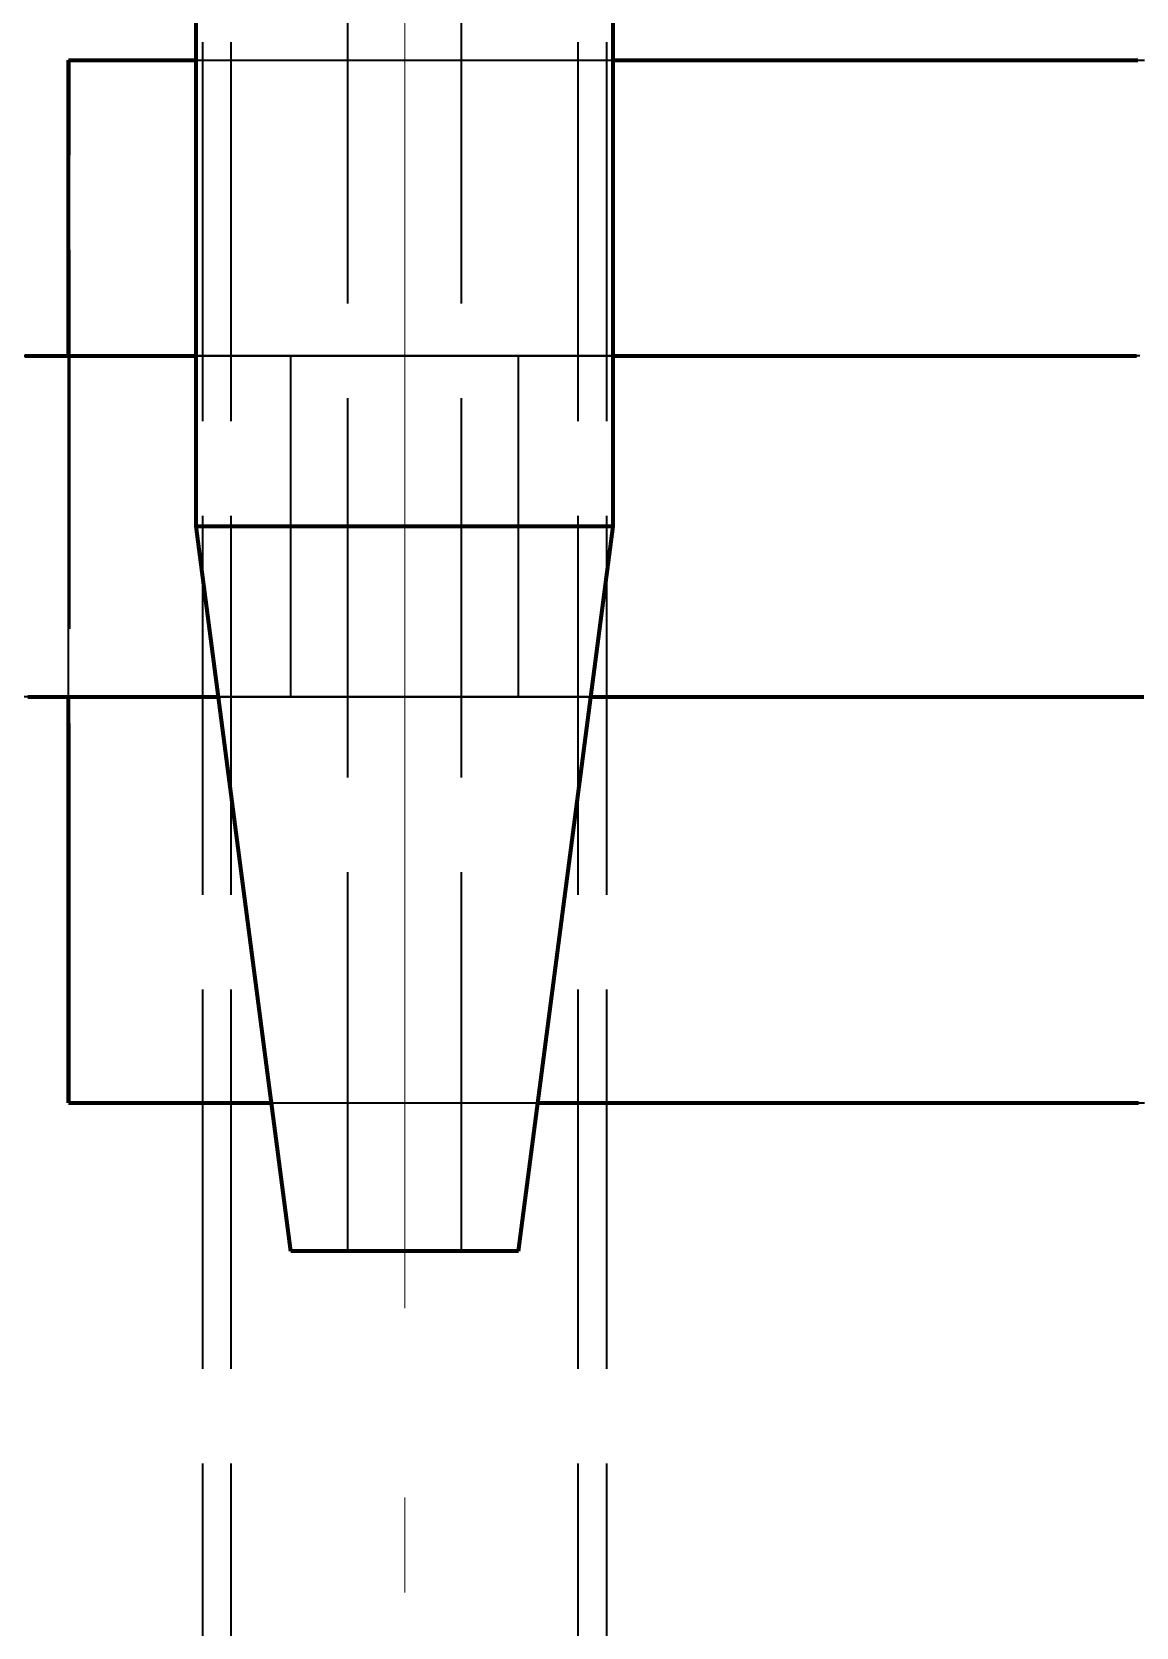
# Model space of a CAD drawing. Header units: millimetres. Extents: x 0 to 2208, y 0 to 420.
# Drawn here: x 184.89 to 196.54, y 140.17 to 157 of the extents above; entities that cross this region are included whole.
import ezdxf

# ---------------------------------------------------------------- set-up
doc = ezdxf.new("R2010")
doc.units = ezdxf.units.MM
doc.linetypes.add('IRAM-E-TRAZOS', pattern=[5, 4, -1])
doc.linetypes.add('IRAM-F-TRAZO-PUNTO', pattern=[20, 15, -2, 1, -2])
for name, color, linetype, lineweight in [('01-VISIBLE', 7, 'CONTINUOUS', 70), ('02-OCULTA', 4, 'IRAM-E-TRAZOS', 35), ('03-EJE', 1, 'IRAM-F-TRAZO-PUNTO', 18)]:
    doc.layers.add(name, color=color, linetype=linetype, lineweight=lineweight)

msp = doc.modelspace()

# ---------------------------------------------------------------- linework, layer by layer
at = {"layer": '01-VISIBLE'}
for p, q in [((186.627, 151.785), (186.627, 161.135)), ((191.027, 151.785), (191.027, 161.135)), ((185.282, 153.585), (185.282, 156.702)), ((187.627, 144.135), (186.627, 151.785)), ((190.027, 144.135), (191.027, 151.785)), ((185.282, 145.702), (185.282, 149.985))]:
    msp.add_line(p, q, dxfattribs=at)
for points in [[(185.282, 156.702), (185.385, 156.702), (185.489, 156.702), (185.592, 156.702), (185.696, 156.702), (185.799, 156.702), (185.903, 156.702), (186.006, 156.702), (186.11, 156.702), (186.213, 156.702), (186.317, 156.702), (186.42, 156.702), (186.524, 156.702), (186.627, 156.702)], [(191.027, 156.702), (191.128, 156.702), (191.228, 156.702), (191.329, 156.702), (191.429, 156.702), (191.53, 156.702), (191.631, 156.702), (191.731, 156.702), (191.832, 156.702), (191.932, 156.702), (192.033, 156.702), (192.134, 156.702), (192.234, 156.702), (192.335, 156.702), (192.435, 156.702), (192.536, 156.702), (192.637, 156.702), (192.737, 156.702), (192.838, 156.702), (192.938, 156.702), (193.039, 156.702), (193.14, 156.702), (193.24, 156.702), (193.341, 156.702), (193.441, 156.702), (193.542, 156.702), (193.642, 156.702), (193.743, 156.702), (193.844, 156.702), (193.944, 156.702), (194.045, 156.702), (194.145, 156.702), (194.246, 156.702), (194.347, 156.702), (194.447, 156.702), (194.548, 156.702), (194.648, 156.702), (194.749, 156.702), (194.85, 156.702), (194.95, 156.702), (195.051, 156.702), (195.151, 156.702), (195.252, 156.702), (195.353, 156.702), (195.453, 156.702), (195.554, 156.702), (195.654, 156.702), (195.755, 156.702), (195.856, 156.702), (195.956, 156.702), (196.057, 156.702), (196.157, 156.702), (196.258, 156.702), (196.359, 156.702), (196.459, 156.702), (196.56, 156.702)], [(184.821, 153.585), (184.921, 153.585), (185.021, 153.585), (185.122, 153.585), (185.222, 153.585), (185.322, 153.585), (185.423, 153.585), (185.523, 153.585), (185.623, 153.585), (185.724, 153.585), (185.824, 153.585), (185.925, 153.585), (186.025, 153.585), (186.125, 153.585), (186.226, 153.585), (186.326, 153.585), (186.426, 153.585), (186.527, 153.585), (186.627, 153.585)], [(191.027, 153.585), (191.127, 153.585), (191.228, 153.585), (191.328, 153.585), (191.428, 153.585), (191.529, 153.585), (191.629, 153.585), (191.729, 153.585), (191.83, 153.585), (191.93, 153.585), (192.031, 153.585), (192.131, 153.585), (192.231, 153.585), (192.332, 153.585), (192.432, 153.585), (192.532, 153.585), (192.633, 153.585), (192.733, 153.585), (192.833, 153.585), (192.934, 153.585), (193.034, 153.585), (193.134, 153.585), (193.235, 153.585), (193.335, 153.585), (193.435, 153.585), (193.536, 153.585), (193.636, 153.585), (193.736, 153.585), (193.837, 153.585), (193.937, 153.585), (194.038, 153.585), (194.138, 153.585), (194.238, 153.585), (194.339, 153.585), (194.439, 153.585), (194.539, 153.585), (194.64, 153.585), (194.74, 153.585), (194.84, 153.585), (194.941, 153.585), (195.041, 153.585), (195.141, 153.585), (195.242, 153.585), (195.342, 153.585), (195.442, 153.585), (195.543, 153.585), (195.643, 153.585), (195.743, 153.585), (195.844, 153.585), (195.944, 153.585), (196.045, 153.585), (196.145, 153.585), (196.245, 153.585), (196.346, 153.585), (196.446, 153.585), (196.546, 153.585)], [(186.627, 151.785), (186.727, 151.785), (186.827, 151.785), (186.927, 151.785), (187.027, 151.785), (187.127, 151.785), (187.227, 151.785), (187.327, 151.785), (187.427, 151.785), (187.527, 151.785), (187.627, 151.785), (187.727, 151.785), (187.827, 151.785), (187.927, 151.785), (188.027, 151.785), (188.127, 151.785), (188.227, 151.785), (188.327, 151.785), (188.427, 151.785), (188.527, 151.785), (188.627, 151.785), (188.727, 151.785), (188.827, 151.785)], [(188.827, 151.785), (188.927, 151.785), (189.027, 151.785), (189.127, 151.785), (189.227, 151.785), (189.327, 151.785), (189.427, 151.785), (189.527, 151.785), (189.627, 151.785), (189.727, 151.785), (189.827, 151.785), (189.927, 151.785), (190.027, 151.785), (190.127, 151.785), (190.227, 151.785), (190.327, 151.785), (190.427, 151.785), (190.527, 151.785), (190.627, 151.785), (190.727, 151.785), (190.827, 151.785), (190.927, 151.785), (191.027, 151.785)], [(184.851, 149.985), (184.952, 149.985), (185.052, 149.985), (185.153, 149.985), (185.253, 149.985), (185.354, 149.985), (185.455, 149.985), (185.555, 149.985), (185.656, 149.985), (185.756, 149.985), (185.857, 149.985), (185.957, 149.985), (186.058, 149.985), (186.158, 149.985), (186.259, 149.985), (186.36, 149.985), (186.46, 149.985), (186.561, 149.985), (186.661, 149.985), (186.762, 149.985), (186.862, 149.985)], [(190.792, 149.985), (190.892, 149.985), (190.993, 149.985), (191.093, 149.985), (191.194, 149.985), (191.294, 149.985), (191.395, 149.985), (191.496, 149.985), (191.596, 149.985), (191.697, 149.985), (191.797, 149.985), (191.898, 149.985), (191.998, 149.985), (192.099, 149.985), (192.199, 149.985), (192.3, 149.985), (192.401, 149.985), (192.501, 149.985), (192.602, 149.985), (192.702, 149.985), (192.803, 149.985), (192.903, 149.985), (193.004, 149.985), (193.104, 149.985), (193.205, 149.985), (193.305, 149.985), (193.406, 149.985), (193.507, 149.985), (193.607, 149.985), (193.708, 149.985), (193.808, 149.985), (193.909, 149.985), (194.009, 149.985), (194.11, 149.985), (194.21, 149.985), (194.311, 149.985), (194.412, 149.985), (194.512, 149.985), (194.613, 149.985), (194.713, 149.985), (194.814, 149.985), (194.914, 149.985), (195.015, 149.985), (195.115, 149.985), (195.216, 149.985), (195.316, 149.985), (195.417, 149.985), (195.518, 149.985), (195.618, 149.985), (195.719, 149.985), (195.819, 149.985), (195.92, 149.985), (196.02, 149.985), (196.121, 149.985), (196.221, 149.985), (196.322, 149.985), (196.423, 149.985), (196.523, 149.985), (196.624, 149.985)], [(185.282, 145.702), (185.384, 145.702), (185.486, 145.702), (185.587, 145.702), (185.689, 145.702), (185.791, 145.702), (185.893, 145.702), (185.995, 145.702), (186.097, 145.702), (186.199, 145.702), (186.301, 145.702), (186.403, 145.702), (186.505, 145.702), (186.607, 145.702), (186.709, 145.702), (186.811, 145.702), (186.913, 145.702), (187.014, 145.702), (187.116, 145.702), (187.218, 145.702), (187.32, 145.702), (187.422, 145.702)], [(190.232, 145.702), (190.332, 145.702), (190.433, 145.702), (190.533, 145.702), (190.634, 145.702), (190.734, 145.702), (190.835, 145.702), (190.936, 145.702), (191.036, 145.702), (191.137, 145.702), (191.237, 145.702), (191.338, 145.702), (191.438, 145.702), (191.539, 145.702), (191.639, 145.702), (191.74, 145.702), (191.84, 145.702), (191.941, 145.702), (192.041, 145.702), (192.142, 145.702), (192.243, 145.702), (192.343, 145.702), (192.444, 145.702), (192.544, 145.702), (192.645, 145.702), (192.745, 145.702), (192.846, 145.702), (192.946, 145.702), (193.047, 145.702), (193.147, 145.702), (193.248, 145.702), (193.349, 145.702), (193.449, 145.702), (193.55, 145.702), (193.65, 145.702), (193.751, 145.702), (193.851, 145.702), (193.952, 145.702), (194.052, 145.702), (194.153, 145.702), (194.253, 145.702), (194.354, 145.702), (194.454, 145.702), (194.555, 145.702), (194.656, 145.702), (194.756, 145.702), (194.857, 145.702), (194.957, 145.702), (195.058, 145.702), (195.158, 145.702), (195.259, 145.702), (195.359, 145.702), (195.46, 145.702), (195.56, 145.702), (195.661, 145.702), (195.761, 145.702), (195.862, 145.702), (195.963, 145.702), (196.063, 145.702), (196.164, 145.702), (196.264, 145.702), (196.365, 145.702), (196.465, 145.702), (196.566, 145.702)], [(188.827, 144.135), (188.727, 144.135), (188.627, 144.135), (188.527, 144.135), (188.427, 144.135), (188.327, 144.135), (188.227, 144.135), (188.127, 144.135), (188.027, 144.135), (187.927, 144.135), (187.827, 144.135), (187.727, 144.135), (187.627, 144.135)], [(190.027, 144.135), (189.918, 144.135), (189.809, 144.135), (189.7, 144.135), (189.591, 144.135), (189.482, 144.135), (189.372, 144.135), (189.263, 144.135), (189.154, 144.135), (189.045, 144.135), (188.936, 144.135), (188.827, 144.135)]]:
    msp.add_lwpolyline(points, dxfattribs=at)
at = {"layer": '02-OCULTA'}
for p, q in [((186.697, 127.895), (186.697, 230.99)), ((186.997, 127.895), (186.997, 230.99)), ((190.657, 127.895), (190.657, 230.99)), ((190.957, 127.895), (190.957, 230.99)), ((188.227, 144.135), (188.227, 161.135)), ((189.427, 144.135), (189.427, 161.135)), ((185.293, 156.702), (185.282, 156.702)), ((185.293, 145.702), (185.293, 156.702)), ((185.282, 149.985), (185.282, 153.585)), ((187.627, 149.985), (187.627, 153.585)), ((187.627, 149.985), (187.627, 153.585)), ((190.027, 149.985), (190.027, 153.585)), ((190.027, 149.985), (190.027, 153.585)), ((185.293, 145.702), (185.282, 145.702))]:
    msp.add_line(p, q, dxfattribs=at)
for points in [[(185.293, 156.702), (185.393, 156.702), (185.493, 156.702), (185.594, 156.702), (185.694, 156.702), (185.794, 156.702), (185.895, 156.702), (185.995, 156.702), (186.095, 156.702), (186.196, 156.702), (186.296, 156.702), (186.396, 156.702), (186.497, 156.702), (186.597, 156.702), (186.697, 156.702), (186.798, 156.702), (186.898, 156.702), (186.998, 156.702), (187.099, 156.702), (187.199, 156.702), (187.299, 156.702), (187.4, 156.702), (187.5, 156.702), (187.6, 156.702), (187.701, 156.702), (187.801, 156.702), (187.901, 156.702), (188.002, 156.702), (188.102, 156.702), (188.202, 156.702), (188.303, 156.702), (188.403, 156.702), (188.503, 156.702), (188.604, 156.702), (188.704, 156.702), (188.804, 156.702), (188.905, 156.702), (189.005, 156.702), (189.105, 156.702), (189.206, 156.702), (189.306, 156.702), (189.406, 156.702), (189.507, 156.702), (189.607, 156.702), (189.707, 156.702), (189.808, 156.702), (189.908, 156.702), (190.008, 156.702), (190.109, 156.702), (190.209, 156.702), (190.309, 156.702), (190.41, 156.702), (190.51, 156.702), (190.61, 156.702), (190.711, 156.702), (190.811, 156.702), (190.911, 156.702), (191.012, 156.702), (191.112, 156.702), (191.212, 156.702), (191.313, 156.702), (191.413, 156.702), (191.513, 156.702), (191.614, 156.702), (191.714, 156.702), (191.814, 156.702), (191.915, 156.702), (192.015, 156.702), (192.115, 156.702), (192.216, 156.702), (192.316, 156.702), (192.416, 156.702), (192.517, 156.702), (192.617, 156.702), (192.717, 156.702), (192.818, 156.702), (192.918, 156.702), (193.018, 156.702), (193.119, 156.702), (193.219, 156.702), (193.319, 156.702), (193.42, 156.702), (193.52, 156.702), (193.62, 156.702), (193.721, 156.702), (193.821, 156.702), (193.921, 156.702), (194.022, 156.702), (194.122, 156.702), (194.222, 156.702), (194.323, 156.702), (194.423, 156.702), (194.523, 156.702), (194.624, 156.702), (194.724, 156.702), (194.824, 156.702), (194.925, 156.702), (195.025, 156.702), (195.125, 156.702), (195.226, 156.702), (195.326, 156.702), (195.426, 156.702), (195.527, 156.702), (195.627, 156.702), (195.727, 156.702), (195.828, 156.702), (195.928, 156.702), (196.028, 156.702), (196.129, 156.702), (196.229, 156.702), (196.329, 156.702), (196.43, 156.702), (196.53, 156.702), (196.63, 156.702)], [(186.627, 156.702), (186.727, 156.702), (186.827, 156.702), (186.927, 156.702), (187.027, 156.702), (187.127, 156.702), (187.227, 156.702), (187.327, 156.702), (187.427, 156.702), (187.527, 156.702), (187.627, 156.702), (187.727, 156.702), (187.827, 156.702), (187.927, 156.702), (188.027, 156.702), (188.127, 156.702), (188.227, 156.702), (188.327, 156.702), (188.427, 156.702), (188.527, 156.702), (188.627, 156.702), (188.727, 156.702), (188.827, 156.702), (188.927, 156.702), (189.027, 156.702), (189.127, 156.702), (189.227, 156.702), (189.327, 156.702), (189.427, 156.702), (189.527, 156.702), (189.627, 156.702), (189.727, 156.702), (189.827, 156.702), (189.927, 156.702), (190.027, 156.702), (190.127, 156.702), (190.227, 156.702), (190.327, 156.702), (190.427, 156.702), (190.527, 156.702), (190.627, 156.702), (190.727, 156.702), (190.827, 156.702), (190.927, 156.702), (191.027, 156.702)], [(184.814, 153.585), (184.915, 153.585), (185.015, 153.585), (185.115, 153.585), (185.216, 153.585), (185.316, 153.585), (185.416, 153.585), (185.517, 153.585), (185.617, 153.585), (185.717, 153.585), (185.818, 153.585), (185.918, 153.585), (186.018, 153.585), (186.118, 153.585), (186.219, 153.585), (186.319, 153.585), (186.419, 153.585), (186.52, 153.585), (186.62, 153.585), (186.72, 153.585), (186.821, 153.585), (186.921, 153.585), (187.021, 153.585), (187.122, 153.585), (187.222, 153.585), (187.322, 153.585), (187.423, 153.585), (187.523, 153.585), (187.623, 153.585), (187.724, 153.585), (187.824, 153.585), (187.924, 153.585), (188.024, 153.585), (188.125, 153.585), (188.225, 153.585), (188.325, 153.585), (188.426, 153.585), (188.526, 153.585), (188.626, 153.585), (188.727, 153.585), (188.827, 153.585)], [(188.827, 153.585), (188.727, 153.585), (188.626, 153.585), (188.526, 153.585), (188.426, 153.585), (188.325, 153.585), (188.225, 153.585), (188.125, 153.585), (188.025, 153.585), (187.924, 153.585), (187.824, 153.585), (187.724, 153.585), (187.623, 153.585), (187.523, 153.585), (187.423, 153.585), (187.322, 153.585), (187.222, 153.585), (187.122, 153.585), (187.021, 153.585), (186.921, 153.585), (186.821, 153.585), (186.72, 153.585), (186.62, 153.585), (186.52, 153.585), (186.42, 153.585), (186.319, 153.585), (186.219, 153.585), (186.119, 153.585), (186.018, 153.585), (185.918, 153.585), (185.818, 153.585), (185.717, 153.585), (185.617, 153.585), (185.517, 153.585), (185.416, 153.585), (185.316, 153.585), (185.216, 153.585), (185.115, 153.585), (185.015, 153.585), (184.915, 153.585), (184.815, 153.585)], [(196.581, 153.585), (196.481, 153.585), (196.381, 153.585), (196.281, 153.585), (196.181, 153.585), (196.081, 153.585), (195.981, 153.585), (195.881, 153.585), (195.781, 153.585), (195.681, 153.585), (195.581, 153.585), (195.48, 153.585), (195.38, 153.585), (195.28, 153.585), (195.18, 153.585), (195.08, 153.585), (194.98, 153.585), (194.88, 153.585), (194.78, 153.585), (194.68, 153.585), (194.58, 153.585), (194.48, 153.585), (194.38, 153.585), (194.28, 153.585), (194.18, 153.585), (194.08, 153.585), (193.98, 153.585), (193.88, 153.585), (193.78, 153.585), (193.68, 153.585), (193.579, 153.585), (193.479, 153.585), (193.379, 153.585), (193.279, 153.585), (193.179, 153.585), (193.079, 153.585), (192.979, 153.585), (192.879, 153.585), (192.779, 153.585), (192.679, 153.585), (192.579, 153.585), (192.479, 153.585), (192.379, 153.585), (192.279, 153.585), (192.179, 153.585), (192.079, 153.585), (191.979, 153.585), (191.879, 153.585), (191.779, 153.585), (191.678, 153.585), (191.578, 153.585), (191.478, 153.585), (191.378, 153.585), (191.278, 153.585), (191.178, 153.585), (191.078, 153.585), (190.978, 153.585), (190.878, 153.585), (190.778, 153.585), (190.678, 153.585), (190.578, 153.585), (190.478, 153.585), (190.378, 153.585), (190.278, 153.585), (190.178, 153.585), (190.078, 153.585), (189.978, 153.585), (189.878, 153.585), (189.777, 153.585), (189.677, 153.585), (189.577, 153.585), (189.477, 153.585), (189.377, 153.585), (189.277, 153.585), (189.177, 153.585), (189.077, 153.585), (188.977, 153.585), (188.877, 153.585), (188.777, 153.585), (188.677, 153.585), (188.577, 153.585), (188.477, 153.585), (188.377, 153.585), (188.277, 153.585), (188.177, 153.585), (188.077, 153.585), (187.977, 153.585), (187.877, 153.585), (187.776, 153.585), (187.676, 153.585), (187.576, 153.585), (187.476, 153.585), (187.376, 153.585), (187.276, 153.585), (187.176, 153.585), (187.076, 153.585), (186.976, 153.585), (186.876, 153.585), (186.776, 153.585), (186.676, 153.585), (186.576, 153.585), (186.476, 153.585), (186.376, 153.585), (186.276, 153.585), (186.176, 153.585), (186.076, 153.585), (185.976, 153.585), (185.875, 153.585), (185.775, 153.585), (185.675, 153.585), (185.575, 153.585), (185.475, 153.585), (185.375, 153.585), (185.275, 153.585), (185.175, 153.585), (185.075, 153.585), (184.975, 153.585), (184.875, 153.585)], [(186.627, 153.585), (186.738, 153.585), (186.849, 153.585), (186.96, 153.585), (187.071, 153.585), (187.183, 153.585), (187.294, 153.585), (187.405, 153.585), (187.516, 153.585), (187.627, 153.585)], [(187.627, 153.585), (187.727, 153.585), (187.827, 153.585), (187.927, 153.585), (188.027, 153.585), (188.127, 153.585), (188.227, 153.585), (188.327, 153.585), (188.427, 153.585), (188.527, 153.585), (188.627, 153.585), (188.727, 153.585), (188.827, 153.585), (188.927, 153.585), (189.027, 153.585), (189.127, 153.585), (189.227, 153.585), (189.327, 153.585), (189.427, 153.585), (189.527, 153.585), (189.627, 153.585), (189.727, 153.585), (189.827, 153.585), (189.927, 153.585), (190.027, 153.585)], [(196.551, 153.585), (196.451, 153.585), (196.35, 153.585), (196.25, 153.585), (196.15, 153.585), (196.049, 153.585), (195.949, 153.585), (195.849, 153.585), (195.748, 153.585), (195.648, 153.585), (195.548, 153.585), (195.448, 153.585), (195.347, 153.585), (195.247, 153.585), (195.147, 153.585), (195.046, 153.585), (194.946, 153.585), (194.846, 153.585), (194.745, 153.585), (194.645, 153.585), (194.545, 153.585), (194.444, 153.585), (194.344, 153.585), (194.244, 153.585), (194.143, 153.585), (194.043, 153.585), (193.943, 153.585), (193.843, 153.585), (193.742, 153.585), (193.642, 153.585), (193.542, 153.585), (193.441, 153.585), (193.341, 153.585), (193.241, 153.585), (193.14, 153.585), (193.04, 153.585), (192.94, 153.585), (192.839, 153.585), (192.739, 153.585), (192.639, 153.585), (192.539, 153.585), (192.438, 153.585), (192.338, 153.585), (192.238, 153.585), (192.137, 153.585), (192.037, 153.585), (191.937, 153.585), (191.836, 153.585), (191.736, 153.585), (191.636, 153.585), (191.535, 153.585), (191.435, 153.585), (191.335, 153.585), (191.234, 153.585), (191.134, 153.585), (191.034, 153.585), (190.934, 153.585), (190.833, 153.585), (190.733, 153.585), (190.633, 153.585), (190.532, 153.585), (190.432, 153.585), (190.332, 153.585), (190.231, 153.585), (190.131, 153.585), (190.031, 153.585), (189.93, 153.585), (189.83, 153.585), (189.73, 153.585), (189.629, 153.585), (189.529, 153.585), (189.429, 153.585), (189.329, 153.585), (189.228, 153.585), (189.128, 153.585), (189.028, 153.585), (188.927, 153.585), (188.827, 153.585)], [(188.827, 153.585), (188.927, 153.585), (189.028, 153.585), (189.128, 153.585), (189.228, 153.585), (189.329, 153.585), (189.429, 153.585), (189.529, 153.585), (189.63, 153.585), (189.73, 153.585), (189.83, 153.585), (189.93, 153.585), (190.031, 153.585), (190.131, 153.585), (190.231, 153.585), (190.332, 153.585), (190.432, 153.585), (190.532, 153.585), (190.633, 153.585), (190.733, 153.585), (190.833, 153.585), (190.934, 153.585), (191.034, 153.585), (191.134, 153.585), (191.235, 153.585), (191.335, 153.585), (191.435, 153.585), (191.536, 153.585), (191.636, 153.585), (191.736, 153.585), (191.836, 153.585), (191.937, 153.585), (192.037, 153.585), (192.137, 153.585), (192.238, 153.585), (192.338, 153.585), (192.438, 153.585), (192.539, 153.585), (192.639, 153.585), (192.739, 153.585), (192.84, 153.585), (192.94, 153.585), (193.04, 153.585), (193.141, 153.585), (193.241, 153.585), (193.341, 153.585), (193.442, 153.585), (193.542, 153.585), (193.642, 153.585), (193.742, 153.585), (193.843, 153.585), (193.943, 153.585), (194.043, 153.585), (194.144, 153.585), (194.244, 153.585), (194.344, 153.585), (194.445, 153.585), (194.545, 153.585), (194.645, 153.585), (194.746, 153.585), (194.846, 153.585), (194.946, 153.585), (195.047, 153.585), (195.147, 153.585), (195.247, 153.585), (195.348, 153.585), (195.448, 153.585), (195.548, 153.585), (195.648, 153.585), (195.749, 153.585), (195.849, 153.585), (195.949, 153.585), (196.05, 153.585), (196.15, 153.585), (196.25, 153.585), (196.351, 153.585), (196.451, 153.585), (196.551, 153.585)], [(190.027, 153.585), (190.138, 153.585), (190.249, 153.585), (190.36, 153.585), (190.471, 153.585), (190.583, 153.585), (190.694, 153.585), (190.805, 153.585), (190.916, 153.585), (191.027, 153.585)], [(188.827, 151.785), (188.727, 151.785), (188.627, 151.785), (188.527, 151.785), (188.427, 151.785), (188.327, 151.785), (188.227, 151.785), (188.127, 151.785), (188.027, 151.785), (187.927, 151.785), (187.827, 151.785), (187.727, 151.785), (187.627, 151.785), (187.527, 151.785), (187.427, 151.785), (187.327, 151.785), (187.227, 151.785), (187.127, 151.785), (187.027, 151.785), (186.927, 151.785), (186.827, 151.785), (186.727, 151.785), (186.627, 151.785)], [(191.027, 151.785), (190.922, 151.785), (190.817, 151.785), (190.713, 151.785), (190.608, 151.785), (190.503, 151.785), (190.398, 151.785), (190.294, 151.785), (190.189, 151.785), (190.084, 151.785), (189.979, 151.785), (189.875, 151.785), (189.77, 151.785), (189.665, 151.785), (189.56, 151.785), (189.456, 151.785), (189.351, 151.785), (189.246, 151.785), (189.141, 151.785), (189.037, 151.785), (188.932, 151.785), (188.827, 151.785)], [(188.827, 149.985), (188.727, 149.985), (188.626, 149.985), (188.526, 149.985), (188.426, 149.985), (188.325, 149.985), (188.225, 149.985), (188.125, 149.985), (188.024, 149.985), (187.924, 149.985), (187.824, 149.985), (187.724, 149.985), (187.623, 149.985), (187.523, 149.985), (187.423, 149.985), (187.322, 149.985), (187.222, 149.985), (187.122, 149.985), (187.021, 149.985), (186.921, 149.985), (186.821, 149.985), (186.72, 149.985), (186.62, 149.985), (186.52, 149.985), (186.419, 149.985), (186.319, 149.985), (186.219, 149.985), (186.118, 149.985), (186.018, 149.985), (185.918, 149.985), (185.818, 149.985), (185.717, 149.985), (185.617, 149.985), (185.517, 149.985), (185.416, 149.985), (185.316, 149.985), (185.216, 149.985), (185.115, 149.985), (185.015, 149.985), (184.915, 149.985), (184.814, 149.985)], [(188.827, 149.985), (188.727, 149.985), (188.626, 149.985), (188.526, 149.985), (188.426, 149.985), (188.325, 149.985), (188.225, 149.985), (188.125, 149.985), (188.025, 149.985), (187.924, 149.985), (187.824, 149.985), (187.724, 149.985), (187.623, 149.985), (187.523, 149.985), (187.423, 149.985), (187.322, 149.985), (187.222, 149.985), (187.122, 149.985), (187.021, 149.985), (186.921, 149.985), (186.821, 149.985), (186.72, 149.985), (186.62, 149.985), (186.52, 149.985), (186.42, 149.985), (186.319, 149.985), (186.219, 149.985), (186.119, 149.985), (186.018, 149.985), (185.918, 149.985), (185.818, 149.985), (185.717, 149.985), (185.617, 149.985), (185.517, 149.985), (185.416, 149.985), (185.316, 149.985), (185.216, 149.985), (185.115, 149.985), (185.015, 149.985), (184.915, 149.985), (184.815, 149.985)], [(184.875, 149.985), (184.975, 149.985), (185.075, 149.985), (185.175, 149.985), (185.275, 149.985), (185.375, 149.985), (185.475, 149.985), (185.575, 149.985), (185.675, 149.985), (185.775, 149.985), (185.875, 149.985), (185.976, 149.985), (186.076, 149.985), (186.176, 149.985), (186.276, 149.985), (186.376, 149.985), (186.476, 149.985), (186.576, 149.985), (186.676, 149.985), (186.776, 149.985), (186.876, 149.985), (186.976, 149.985), (187.076, 149.985), (187.176, 149.985), (187.276, 149.985), (187.376, 149.985), (187.476, 149.985), (187.576, 149.985), (187.676, 149.985), (187.776, 149.985), (187.877, 149.985), (187.977, 149.985), (188.077, 149.985), (188.177, 149.985), (188.277, 149.985), (188.377, 149.985), (188.477, 149.985), (188.577, 149.985), (188.677, 149.985), (188.777, 149.985), (188.877, 149.985), (188.977, 149.985), (189.077, 149.985), (189.177, 149.985), (189.277, 149.985), (189.377, 149.985), (189.477, 149.985), (189.577, 149.985), (189.677, 149.985), (189.777, 149.985), (189.878, 149.985), (189.978, 149.985), (190.078, 149.985), (190.178, 149.985), (190.278, 149.985), (190.378, 149.985), (190.478, 149.985), (190.578, 149.985), (190.678, 149.985), (190.778, 149.985), (190.878, 149.985), (190.978, 149.985), (191.078, 149.985), (191.178, 149.985), (191.278, 149.985), (191.378, 149.985), (191.478, 149.985), (191.578, 149.985), (191.678, 149.985), (191.779, 149.985), (191.879, 149.985), (191.979, 149.985), (192.079, 149.985), (192.179, 149.985), (192.279, 149.985), (192.379, 149.985), (192.479, 149.985), (192.579, 149.985), (192.679, 149.985), (192.779, 149.985), (192.879, 149.985), (192.979, 149.985), (193.079, 149.985), (193.179, 149.985), (193.279, 149.985), (193.379, 149.985), (193.479, 149.985), (193.579, 149.985), (193.68, 149.985), (193.78, 149.985), (193.88, 149.985), (193.98, 149.985), (194.08, 149.985), (194.18, 149.985), (194.28, 149.985), (194.38, 149.985), (194.48, 149.985), (194.58, 149.985), (194.68, 149.985), (194.78, 149.985), (194.88, 149.985), (194.98, 149.985), (195.08, 149.985), (195.18, 149.985), (195.28, 149.985), (195.38, 149.985), (195.48, 149.985), (195.581, 149.985), (195.681, 149.985), (195.781, 149.985), (195.881, 149.985), (195.981, 149.985), (196.081, 149.985), (196.181, 149.985), (196.281, 149.985), (196.381, 149.985), (196.481, 149.985), (196.581, 149.985)], [(186.862, 149.985), (186.972, 149.985), (187.081, 149.985), (187.19, 149.985), (187.299, 149.985), (187.409, 149.985), (187.518, 149.985), (187.627, 149.985)], [(190.027, 149.985), (189.927, 149.985), (189.827, 149.985), (189.727, 149.985), (189.627, 149.985), (189.527, 149.985), (189.427, 149.985), (189.327, 149.985), (189.227, 149.985), (189.127, 149.985), (189.027, 149.985), (188.927, 149.985), (188.827, 149.985), (188.727, 149.985), (188.627, 149.985), (188.527, 149.985), (188.427, 149.985), (188.327, 149.985), (188.227, 149.985), (188.127, 149.985), (188.027, 149.985), (187.927, 149.985), (187.827, 149.985), (187.727, 149.985), (187.627, 149.985)], [(196.551, 149.985), (196.451, 149.985), (196.35, 149.985), (196.25, 149.985), (196.15, 149.985), (196.049, 149.985), (195.949, 149.985), (195.849, 149.985), (195.748, 149.985), (195.648, 149.985), (195.548, 149.985), (195.448, 149.985), (195.347, 149.985), (195.247, 149.985), (195.147, 149.985), (195.046, 149.985), (194.946, 149.985), (194.846, 149.985), (194.745, 149.985), (194.645, 149.985), (194.545, 149.985), (194.444, 149.985), (194.344, 149.985), (194.244, 149.985), (194.143, 149.985), (194.043, 149.985), (193.943, 149.985), (193.843, 149.985), (193.742, 149.985), (193.642, 149.985), (193.542, 149.985), (193.441, 149.985), (193.341, 149.985), (193.241, 149.985), (193.14, 149.985), (193.04, 149.985), (192.94, 149.985), (192.839, 149.985), (192.739, 149.985), (192.639, 149.985), (192.539, 149.985), (192.438, 149.985), (192.338, 149.985), (192.238, 149.985), (192.137, 149.985), (192.037, 149.985), (191.937, 149.985), (191.836, 149.985), (191.736, 149.985), (191.636, 149.985), (191.535, 149.985), (191.435, 149.985), (191.335, 149.985), (191.234, 149.985), (191.134, 149.985), (191.034, 149.985), (190.934, 149.985), (190.833, 149.985), (190.733, 149.985), (190.633, 149.985), (190.532, 149.985), (190.432, 149.985), (190.332, 149.985), (190.231, 149.985), (190.131, 149.985), (190.031, 149.985), (189.93, 149.985), (189.83, 149.985), (189.73, 149.985), (189.629, 149.985), (189.529, 149.985), (189.429, 149.985), (189.329, 149.985), (189.228, 149.985), (189.128, 149.985), (189.028, 149.985), (188.927, 149.985), (188.827, 149.985)], [(196.551, 149.985), (196.451, 149.985), (196.351, 149.985), (196.25, 149.985), (196.15, 149.985), (196.05, 149.985), (195.949, 149.985), (195.849, 149.985), (195.749, 149.985), (195.648, 149.985), (195.548, 149.985), (195.448, 149.985), (195.348, 149.985), (195.247, 149.985), (195.147, 149.985), (195.047, 149.985), (194.946, 149.985), (194.846, 149.985), (194.746, 149.985), (194.645, 149.985), (194.545, 149.985), (194.445, 149.985), (194.344, 149.985), (194.244, 149.985), (194.144, 149.985), (194.043, 149.985), (193.943, 149.985), (193.843, 149.985), (193.742, 149.985), (193.642, 149.985), (193.542, 149.985), (193.442, 149.985), (193.341, 149.985), (193.241, 149.985), (193.141, 149.985), (193.04, 149.985), (192.94, 149.985), (192.84, 149.985), (192.739, 149.985), (192.639, 149.985), (192.539, 149.985), (192.438, 149.985), (192.338, 149.985), (192.238, 149.985), (192.137, 149.985), (192.037, 149.985), (191.937, 149.985), (191.836, 149.985), (191.736, 149.985), (191.636, 149.985), (191.536, 149.985), (191.435, 149.985), (191.335, 149.985), (191.235, 149.985), (191.134, 149.985), (191.034, 149.985), (190.934, 149.985), (190.833, 149.985), (190.733, 149.985), (190.633, 149.985), (190.532, 149.985), (190.432, 149.985), (190.332, 149.985), (190.231, 149.985), (190.131, 149.985), (190.031, 149.985), (189.93, 149.985), (189.83, 149.985), (189.73, 149.985), (189.63, 149.985), (189.529, 149.985), (189.429, 149.985), (189.329, 149.985), (189.228, 149.985), (189.128, 149.985), (189.028, 149.985), (188.927, 149.985), (188.827, 149.985)], [(190.027, 149.985), (190.136, 149.985), (190.245, 149.985), (190.355, 149.985), (190.464, 149.985), (190.573, 149.985), (190.682, 149.985), (190.792, 149.985)], [(185.293, 145.702), (185.393, 145.702), (185.493, 145.702), (185.594, 145.702), (185.694, 145.702), (185.794, 145.702), (185.895, 145.702), (185.995, 145.702), (186.095, 145.702), (186.196, 145.702), (186.296, 145.702), (186.396, 145.702), (186.497, 145.702), (186.597, 145.702), (186.697, 145.702), (186.798, 145.702), (186.898, 145.702), (186.998, 145.702), (187.099, 145.702), (187.199, 145.702), (187.299, 145.702), (187.4, 145.702), (187.5, 145.702), (187.6, 145.702), (187.701, 145.702), (187.801, 145.702), (187.901, 145.702), (188.002, 145.702), (188.102, 145.702), (188.202, 145.702), (188.303, 145.702), (188.403, 145.702), (188.503, 145.702), (188.604, 145.702), (188.704, 145.702), (188.804, 145.702), (188.905, 145.702), (189.005, 145.702), (189.105, 145.702), (189.206, 145.702), (189.306, 145.702), (189.406, 145.702), (189.507, 145.702), (189.607, 145.702), (189.707, 145.702), (189.808, 145.702), (189.908, 145.702), (190.008, 145.702), (190.109, 145.702), (190.209, 145.702), (190.309, 145.702), (190.41, 145.702), (190.51, 145.702), (190.61, 145.702), (190.711, 145.702), (190.811, 145.702), (190.911, 145.702), (191.012, 145.702), (191.112, 145.702), (191.212, 145.702), (191.313, 145.702), (191.413, 145.702), (191.513, 145.702), (191.614, 145.702), (191.714, 145.702), (191.814, 145.702), (191.915, 145.702), (192.015, 145.702), (192.115, 145.702), (192.216, 145.702), (192.316, 145.702), (192.416, 145.702), (192.517, 145.702), (192.617, 145.702), (192.717, 145.702), (192.818, 145.702), (192.918, 145.702), (193.018, 145.702), (193.119, 145.702), (193.219, 145.702), (193.319, 145.702), (193.42, 145.702), (193.52, 145.702), (193.62, 145.702), (193.721, 145.702), (193.821, 145.702), (193.921, 145.702), (194.022, 145.702), (194.122, 145.702), (194.222, 145.702), (194.323, 145.702), (194.423, 145.702), (194.523, 145.702), (194.624, 145.702), (194.724, 145.702), (194.824, 145.702), (194.925, 145.702), (195.025, 145.702), (195.125, 145.702), (195.226, 145.702), (195.326, 145.702), (195.426, 145.702), (195.527, 145.702), (195.627, 145.702), (195.727, 145.702), (195.828, 145.702), (195.928, 145.702), (196.028, 145.702), (196.129, 145.702), (196.229, 145.702), (196.329, 145.702), (196.43, 145.702), (196.53, 145.702), (196.63, 145.702)], [(187.422, 145.702), (187.523, 145.702), (187.623, 145.702), (187.723, 145.702), (187.824, 145.702), (187.924, 145.702), (188.024, 145.702), (188.125, 145.702), (188.225, 145.702), (188.325, 145.702), (188.426, 145.702), (188.526, 145.702), (188.626, 145.702), (188.727, 145.702), (188.827, 145.702), (188.927, 145.702), (189.028, 145.702), (189.128, 145.702), (189.228, 145.702), (189.329, 145.702), (189.429, 145.702), (189.529, 145.702), (189.63, 145.702), (189.73, 145.702), (189.83, 145.702), (189.931, 145.702), (190.031, 145.702), (190.131, 145.702), (190.232, 145.702)], [(187.627, 144.135), (187.731, 144.135), (187.836, 144.135), (187.94, 144.135), (188.044, 144.135), (188.149, 144.135), (188.253, 144.135), (188.357, 144.135), (188.462, 144.135), (188.566, 144.135), (188.67, 144.135), (188.775, 144.135), (188.879, 144.135), (188.984, 144.135), (189.088, 144.135), (189.192, 144.135), (189.297, 144.135), (189.401, 144.135), (189.505, 144.135), (189.61, 144.135), (189.714, 144.135), (189.818, 144.135), (189.923, 144.135), (190.027, 144.135)], [(188.827, 144.135), (188.727, 144.135), (188.627, 144.135), (188.527, 144.135), (188.427, 144.135), (188.327, 144.135), (188.227, 144.135)], [(188.227, 144.135), (188.327, 144.135), (188.427, 144.135), (188.527, 144.135), (188.627, 144.135), (188.727, 144.135), (188.827, 144.135), (188.927, 144.135), (189.027, 144.135), (189.127, 144.135), (189.227, 144.135), (189.327, 144.135), (189.427, 144.135)], [(189.427, 144.135), (189.327, 144.135), (189.227, 144.135), (189.127, 144.135), (189.027, 144.135), (188.927, 144.135), (188.827, 144.135)]]:
    msp.add_lwpolyline(points, dxfattribs=at)
at = {"layer": '03-EJE'}
msp.add_line((188.827, 123.535), (188.827, 242.792), dxfattribs=at)

doc.saveas('drawing.dxf')
